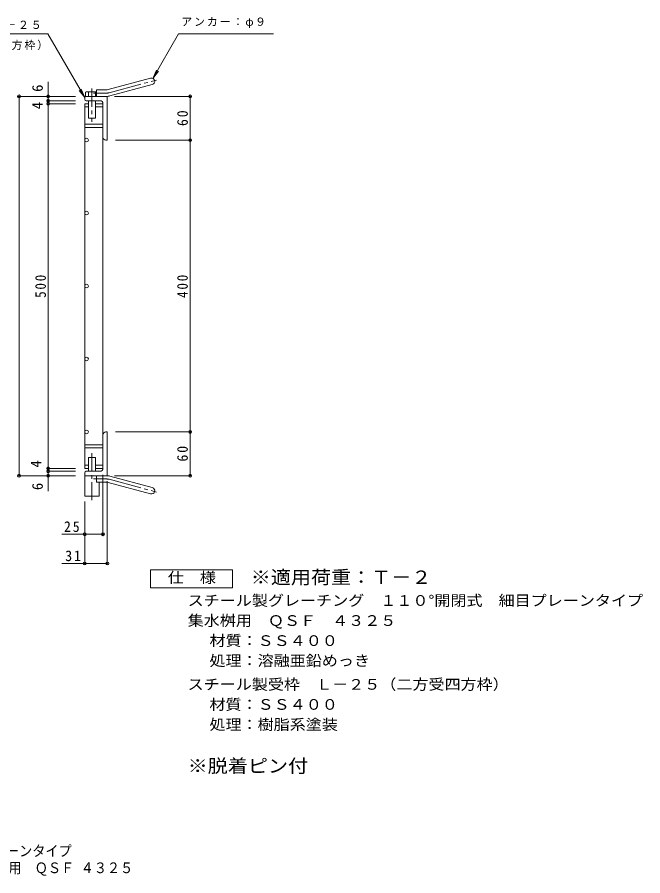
# Model space of a CAD drawing. Units: millimetres, scale not verified. Extents: x -836 to 884, y -688 to 602.
# Drawn here: x 26 to 884, y -688 to 489 of the extents above; entities that cross this region are included whole.
import ezdxf
from ezdxf.enums import TextEntityAlignment as Align

# ---------------------------------------------------------------- set-up
doc = ezdxf.new("R2010")
doc.units = ezdxf.units.MM
doc.header["$LTSCALE"] = 5
doc.header["$PDMODE"] = 32
doc.header["$PDSIZE"] = 4
doc.linetypes.add('CHAIN1', pattern=[8, 5, -1, 1, -1])
doc.linetypes.add('CHAIN2', pattern=[12, 9, -1, 1, -1])
for name, color, linetype, lineweight in [('B-1', 2, 'Continuous', 9), ('B-2', 3, 'Continuous', 9), ('B-4', 7, 'Continuous', 9), ('B-5', 7, 'Continuous', 9), ('B-9', 4, 'Continuous', 9), ('F-5_F-5ﾚｲﾔ', 2, 'Continuous', 9)]:
    doc.layers.add(name, color=color, linetype=linetype, lineweight=lineweight)
doc.styles.add('ＭＳ ゴシック', font='')
doc.styles.get('ＭＳ ゴシック').set_extended_font_data('MS Gothic')

msp = doc.modelspace()

# ---------------------------------------------------------------- linework, layer by layer
at = {"layer": 'B-1'}
for p, q in [((151.063, 389.973), (209.254, 405.566)), ((148.734, 389.667), (134.919, 389.667)), ((134.919, 380.666), (134.919, 389.667)), ((153.393, 381.28), (211.584, 396.872)), ((149.919, 380.666), (118.919, 380.666)), ((118.919, 376.667), (118.919, 380.666)), ((149.919, 380.666), (149.919, 320.667)), ((120.919, 374.667), (139.919, 374.667)), ((143.919, 324.667), (143.919, 370.667)), ((147.919, 320.667), (149.919, 320.667)), ((147.919, -79.334), (149.919, -79.334)), ((149.919, -139.334), (149.919, -79.334)), ((143.919, -83.334), (143.919, -129.334)), ((118.919, -135.334), (118.919, -139.334)), ((149.919, -139.334), (118.919, -139.334)), ((120.919, -133.334), (139.919, -133.334)), ((134.919, -139.334), (134.919, -148.334)), ((153.393, -139.947), (211.584, -155.539)), ((148.734, -148.334), (134.919, -148.334)), ((151.063, -148.641), (209.254, -164.233))]:
    msp.add_line(p, q, dxfattribs=at)
at = {"layer": 'B-1', "linetype": 'CHAIN2'}
for p, q in [((152.228, 385.627), (217.395, 403.088)), ((148.734, 385.167), (131.114, 385.167)), ((148.734, -143.834), (131.114, -143.834)), ((152.228, -144.294), (217.395, -161.755))]:
    msp.add_line(p, q, dxfattribs=at)
at = {"layer": 'B-1'}
for centre, radius, start, end in [((210.419, 401.219), 4.5, 285.00014, 104.99991), ((148.734, 398.667), 9, 270, 285.00002), ((148.734, 398.667), 18, 270, 285), ((120.919, 376.667), 2, 180, 270), ((139.919, 370.667), 4, 0, 90), ((147.919, 324.667), 4, 180, 270), ((147.919, -83.334), 4, 90, 180), ((139.919, -129.334), 4, 270, 0), ((120.919, -135.334), 2, 90, 180), ((148.734, -157.334), 18, 75, 90), ((148.734, -157.334), 9, 74.99998, 90), ((210.419, -159.886), 4.5, 255.00009, 74.99986)]:
    msp.add_arc(centre, radius, start, end, dxfattribs=at)
at = {"layer": 'B-1', "linetype": 'CHAIN2'}
for centre, start, end in [((148.734, 398.667), 270, 284.99995), ((148.734, -157.334), 75.00005, 90)]:
    msp.add_arc(centre, 13.5, start, end, dxfattribs=at)
at = {"layer": 'B-2'}
for p, q in [((118.919, 370.667), (118.919, 170.666)), ((118.919, 370.667), (123.919, 370.667)), ((118.919, 366.167), (123.919, 366.167)), ((133.919, 370.667), (143.919, 370.667)), ((133.919, 366.167), (143.919, 366.167)), ((143.919, 370.667), (143.919, 170.666)), ((118.919, -129.334), (118.919, 170.666)), ((143.919, -124.834), (143.919, 170.666)), ((118.919, -124.834), (123.919, -124.834)), ((118.919, -129.334), (123.919, -129.334)), ((133.919, -124.834), (143.919, -124.834)), ((133.919, -129.334), (143.919, -129.334))]:
    msp.add_line(p, q, dxfattribs=at)
at = {"layer": 'B-2', "color": 4}
for p, q in [((118.919, 342.667), (143.919, 342.667)), ((118.919, 338.167), (143.919, 338.167)), ((118.919, -96.833), (143.919, -96.833)), ((118.919, -101.333), (143.919, -101.333))]:
    msp.add_line(p, q, dxfattribs=at)
at = {"layer": 'B-2'}
for centre in [(121.419, 320.667), (121.419, 220.666), (121.419, 120.666), (121.419, 20.666), (121.419, -79.334)]:
    msp.add_circle(centre, 2.5, dxfattribs=at)
at = {"layer": 'B-4'}
for p, q in [((212.359, 405.168), (217.143, 416.716)), ((212.359, 405.168), (219.969, 415.084)), ((68.919, -160.548), (68.919, 400.716)), ((106.419, 380.667), (27.419, 380.667)), ((28.919, -139.334), (28.919, 380.667)), ((159.734, 380.666), (264.919, 380.666)), ((263.419, -139.334), (263.419, 380.666)), ((106.419, 374.667), (67.419, 374.667)), ((106.419, 370.667), (67.419, 370.667)), ((160.919, 320.667), (264.919, 320.667)), ((160.919, -79.334), (264.919, -79.334)), ((106.419, -129.334), (67.419, -129.334)), ((106.419, -139.334), (27.419, -139.334)), ((106.419, -133.334), (67.419, -133.334)), ((143.919, -138.334), (143.919, -221.152)), ((159.734, -139.334), (264.919, -139.334)), ((149.919, -146.834), (149.919, -261.192)), ((118.919, -174.834), (118.919, -261.192)), ((143.257, -219.652), (87.811, -219.652)), ((118.919, -227.152), (118.919, -221.152)), ((149.034, -259.692), (87.811, -259.692))]:
    msp.add_line(p, q, dxfattribs=at)
msp.add_lwpolyline([(212.359, 405.168), (247.635, 466.266), (377.453, 466.266)], dxfattribs=at)
for p in [(28.919, 380.667), (68.919, 380.667), (263.419, 380.666), (68.919, 374.667), (68.919, 370.667), (263.419, 320.667), (263.419, -79.334), (68.919, -129.334), (28.919, -139.334), (68.919, -133.334), (68.919, -139.334), (263.419, -139.334), (118.919, -219.652), (143.919, -219.652), (118.919, -259.692), (149.919, -259.692)]:
    msp.add_point(p, dxfattribs=at)
at = {"layer": 'B-5'}
for p, q in [((-69.013, 466.266), (68.487, 466.266)), ((68.487, 466.266), (118.919, 378.916)), ((118.919, 378.916), (111.309, 388.833)), ((118.919, 378.916), (114.135, 390.465))]:
    msp.add_line(p, q, dxfattribs=at)
at = {"layer": 'B-9', "linetype": 'CHAIN1'}
for p, q in [((128.919, 391.307), (128.919, 345.634)), ((128.919, -108.403), (128.919, -172.766))]:
    msp.add_line(p, q, dxfattribs=at)
at = {"layer": 'B-9'}
for p, q in [((120.034, 386.323), (120.034, 380.666)), ((134.919, 387.067), (121.976, 387.067)), ((123.919, 380.666), (123.919, 386.323)), ((133.919, 380.666), (133.919, 386.323)), ((123.919, 351.478), (123.919, 374.667)), ((133.919, 351.478), (133.919, 374.667)), ((124.731, 350.666), (123.919, 351.478)), ((124.731, 350.666), (133.107, 350.666)), ((133.107, 350.666), (133.919, 351.478)), ((133.919, -114.334), (123.919, -114.334)), ((123.919, -133.334), (123.919, -114.334)), ((133.919, -133.334), (133.919, -114.334)), ((138.919, -148.334), (138.919, -167.334))]:
    msp.add_line(p, q, dxfattribs=at)
msp.add_lwpolyline([(118.919, -139.334), (118.919, -167.334), (138.919, -167.334)], dxfattribs=at)
for centre, radius, start, end in [((121.976, 384.157), 2.91, 48.12389, 131.8763), ((128.919, 369.876), 17.19, 73.09067, 106.90971), ((135.861, 384.157), 2.91, 108.90022, 131.8763)]:
    msp.add_arc(centre, radius, start, end, dxfattribs=at)
at = {"layer": 'F-5_F-5ﾚｲﾔ'}
msp.add_lwpolyline([(208.955, -293.176), (208.955, -268.176), (321.455, -268.176), (321.455, -293.176)], close=True, dxfattribs=at)

# ---------------------------------------------------------------- texts
at = {"layer": 'B-4', "color": 2, "style": 'ＭＳ ゴシック'}
for s, p in [('6', (65.919, 386.91)), ('4', (65.919, 363.06)), ('4', (63.919, -128.169)), ('6', (65.919, -159.061))]:
    msp.add_text(s, height=14.66, rotation=90, dxfattribs=at).set_placement(p, align=Align.BOTTOM_LEFT)
at = {"layer": 'B-4', "insert": (251.23, 474.463), "char_height": 11, "attachment_point": 7, "style": 'ＭＳ ゴシック'}
msp.add_mtext('\\T1.17;アンカー：φ９', dxfattribs=at)
at = {"layer": 'B-4', "color": 2, "char_height": 14.66, "attachment_point": 7, "rotation": 90, "style": 'ＭＳ ゴシック'}
for s, insert in [('\\T1.27;\\W0.95;60', (260.419, 340.042)), ('\\T1.27;\\W0.9;500', (65.919, 104.416)), ('\\T1.27;\\W0.9;400', (260.419, 104.416)), ('\\T1.27;\\W0.95;60', (260.419, -119.959))]:
    msp.add_mtext(s, dxfattribs=dict(at, insert=insert))
at = {"layer": 'B-4', "color": 2, "char_height": 14.66, "attachment_point": 7, "style": 'ＭＳ ゴシック'}
for s, insert in [('\\T1.27;\\W0.95;25', (90.477, -216.652)), ('\\T1.27;\\W0.95;31', (92.255, -256.692))]:
    msp.add_mtext(s, dxfattribs=dict(at, insert=insert))
at = {"layer": 'B-5', "char_height": 11, "attachment_point": 7, "style": 'ＭＳ ゴシック'}
for s, insert in [('\\T1.17;受枠：Ｌ－２５', (-60.263, 471.927)), ('\\T1.17;（二方受四方枠）', (-69.013, 443.896))]:
    msp.add_mtext(s, dxfattribs=dict(at, insert=insert))
at = {"layer": 'F-5_F-5ﾚｲﾔ', "style": 'ＭＳ ゴシック'}
for s, width, p in [('仕\u3000様', 1.1, (232.705, -290.676)), ('スチール製グレーチング\u3000１１０°開閉式\u3000細目プレーンタイプ', 1.1, (260, -322.136)), ('集水桝用\u3000ＱＳＦ\u3000４３２５', 1.1, (260, -349.637)), ('材質：ＳＳ４００', 1.1, (289.856, -377.135)), ('処理：溶融亜鉛めっき', 1.1, (289.856, -404.636)), ('スチール製受枠\u3000Ｌ－２５（二方受四方枠）', 1.1, (260.001, -437.136)), ('材質：ＳＳ４００', 1.1, (289.856, -464.637)), ('処理：樹脂系塗装', 1.1, (289.856, -492.137)), ('スチール製グレーチング\u3000１１０°開閉式\u3000細目プレーンタイプ', 0.9, (-409.447, -665.515)), ('集水桝用\u3000ＱＳＦ ４３２５', 0.9, (-39.5, -688.582))]:
    msp.add_text(s, height=14.66, dxfattribs=dict(at, width=width)).set_placement(p, align=Align.BOTTOM_LEFT)
at = {"layer": 'F-5_F-5ﾚｲﾔ', "color": 3, "style": 'ＭＳ ゴシック', "width": 1.1}
for s, p in [('※適用荷重：Ｔ－２', (346.455, -293.176)), ('※脱着ピン付', (260.001, -551.814))]:
    msp.add_text(s, height=18.33, dxfattribs=at).set_placement(p, align=Align.BOTTOM_LEFT)

doc.saveas('drawing.dxf')
